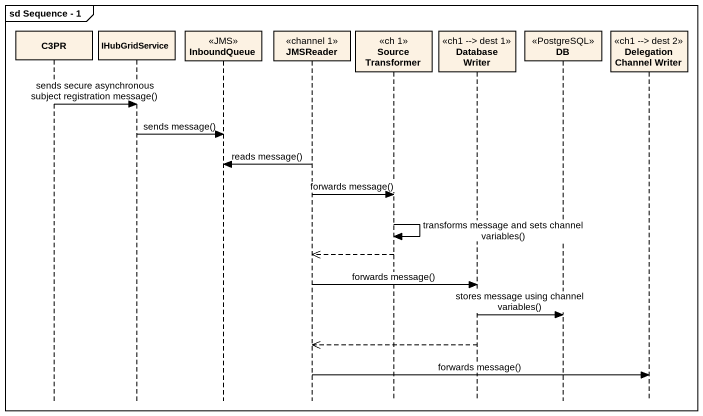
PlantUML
@startuml
mainframe sd Sequence - 1
hide footbox
participant C3PR
participant IHubGridService
participant InboundQueue <<JMS>>
participant JMSReader <<channel 1>>
participant "Source Transformer" as Source_Transformer <<ch 1>>
participant "Database Writer" as Database_Writer <<ch1 -- dest 1>>
participant DB <<PostgreSQL>>
participant "Delegation Channel Writer" as Delegation_Channel_Writer <<ch1 -- dest 2>>

C3PR -> IHubGridService : sends secure asynchronous subject registration message()
IHubGridService -> InboundQueue : sends message()
JMSReader -> InboundQueue : reads message()
JMSReader -> Source_Transformer : forwards message()
Source_Transformer -> Source_Transformer : transforms message and sets channel variables()
Source_Transformer -->> JMSReader
JMSReader -> Database_Writer : forwards message()
Database_Writer -> DB : stores message using channel variables()
Database_Writer -->> JMSReader
JMSReader -> Delegation_Channel_Writer : forwards message()
@enduml
